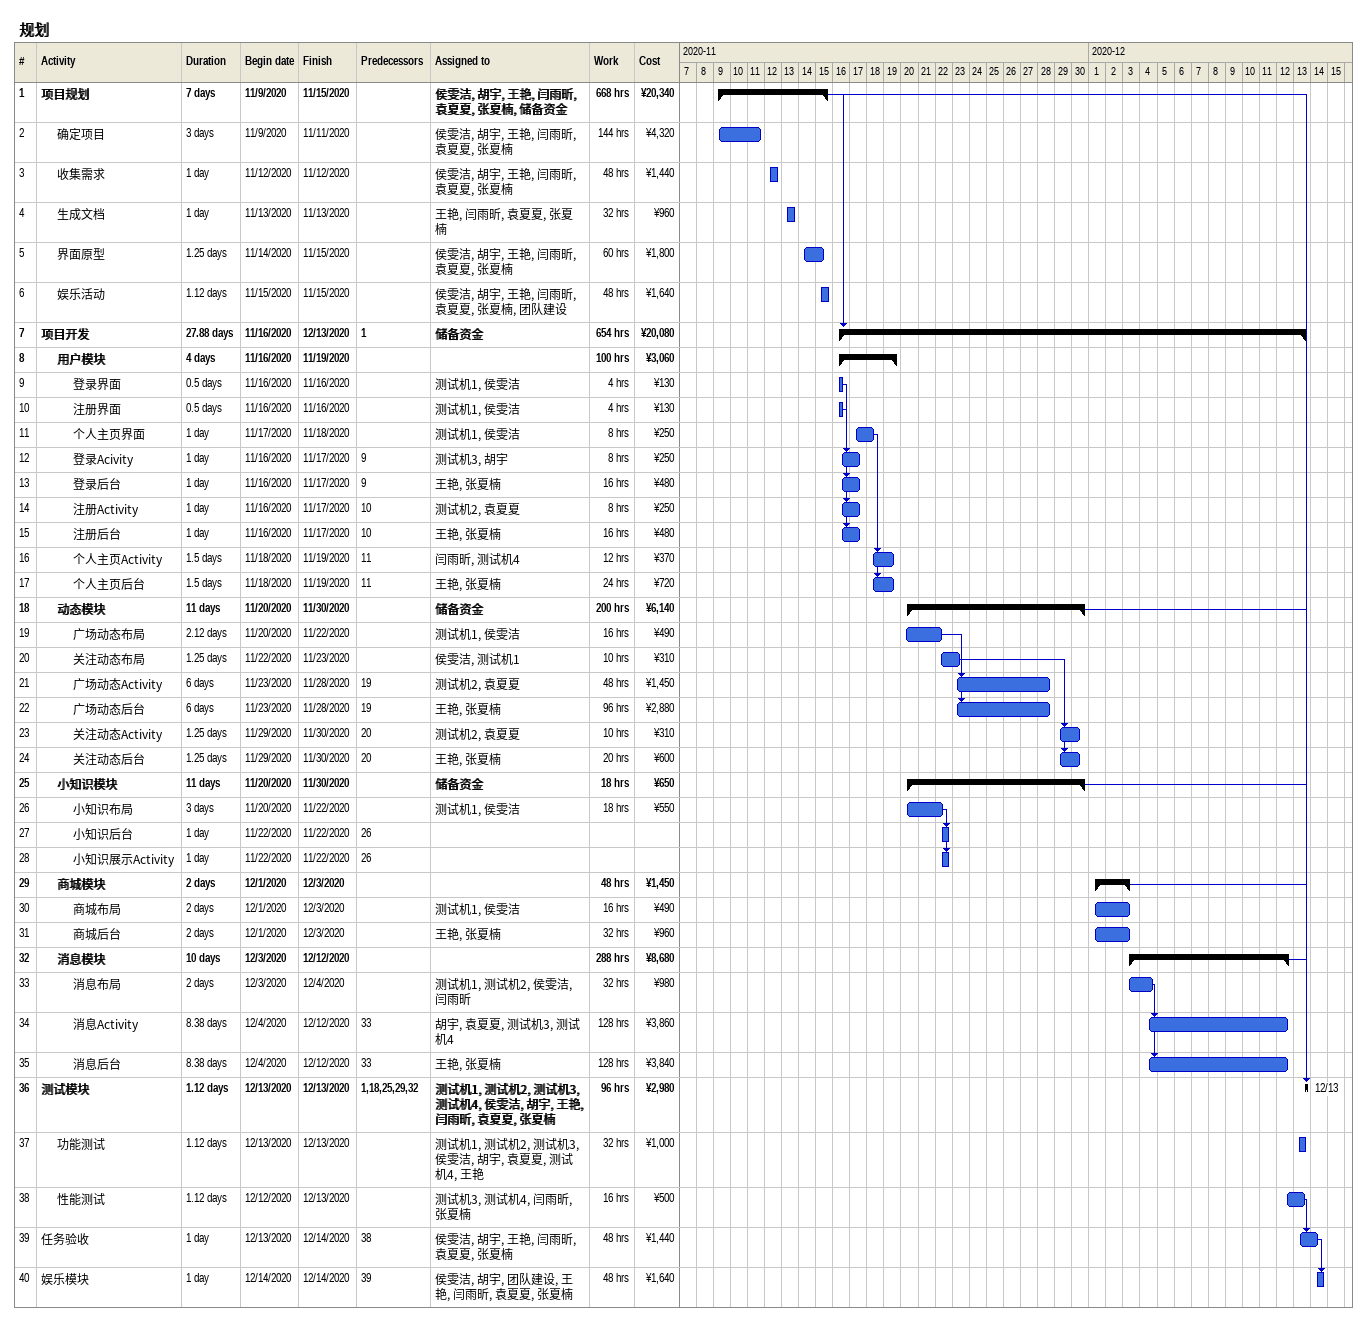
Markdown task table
规划

| ID | Level | Task | Duration | Start | Finish | Predecessors | Resources | Work (h) | Cost (¥) |
|---|---|---|---|---|---|---|---|---|---|
| 1 | 1 | **项目规划** | 7d | 2020-11-09 | 2020-11-15 |  | 侯雯洁, 胡宇, 王艳, 闫雨昕, 袁夏夏, 张夏楠, 储备资金 | 668 | 20340 |
| 2 | 2 | 确定项目 | 3d | 2020-11-09 | 2020-11-11 |  | 侯雯洁, 胡宇, 王艳, 闫雨昕, 袁夏夏, 张夏楠 | 144 | 4320 |
| 3 | 2 | 收集需求 | 1d | 2020-11-12 | 2020-11-12 |  | 侯雯洁, 胡宇, 王艳, 闫雨昕, 袁夏夏, 张夏楠 | 48 | 1440 |
| 4 | 2 | 生成文档 | 1d | 2020-11-13 | 2020-11-13 |  | 王艳, 闫雨昕, 袁夏夏, 张夏楠 | 32 | 960 |
| 5 | 2 | 界面原型 | 1.25d | 2020-11-14 | 2020-11-15 |  | 侯雯洁, 胡宇, 王艳, 闫雨昕, 袁夏夏, 张夏楠 | 60 | 1800 |
| 6 | 2 | 娱乐活动 | 1.12d | 2020-11-15 | 2020-11-15 |  | 侯雯洁, 胡宇, 王艳, 闫雨昕, 袁夏夏, 张夏楠, 团队建设 | 48 | 1640 |
| 7 | 1 | **项目开发** | 27.88d | 2020-11-16 | 2020-12-13 | 1 | 储备资金 | 654 | 20080 |
| 8 | 2 | **用户模块** | 4d | 2020-11-16 | 2020-11-19 |  |  | 100 | 3060 |
| 9 | 3 | 登录界面 | 0.5d | 2020-11-16 | 2020-11-16 |  | 测试机1, 侯雯洁 | 4 | 130 |
| 10 | 3 | 注册界面 | 0.5d | 2020-11-16 | 2020-11-16 |  | 测试机1, 侯雯洁 | 4 | 130 |
| 11 | 3 | 个人主页界面 | 1d | 2020-11-17 | 2020-11-18 |  | 测试机1, 侯雯洁 | 8 | 250 |
| 12 | 3 | 登录Acivity | 1d | 2020-11-16 | 2020-11-17 | 9 | 测试机3, 胡宇 | 8 | 250 |
| 13 | 3 | 登录后台 | 1d | 2020-11-16 | 2020-11-17 | 9 | 王艳, 张夏楠 | 16 | 480 |
| 14 | 3 | 注册Activity | 1d | 2020-11-16 | 2020-11-17 | 10 | 测试机2, 袁夏夏 | 8 | 250 |
| 15 | 3 | 注册后台 | 1d | 2020-11-16 | 2020-11-17 | 10 | 王艳, 张夏楠 | 16 | 480 |
| 16 | 3 | 个人主页Activity | 1.5d | 2020-11-18 | 2020-11-19 | 11 | 闫雨昕, 测试机4 | 12 | 370 |
| 17 | 3 | 个人主页后台 | 1.5d | 2020-11-18 | 2020-11-19 | 11 | 王艳, 张夏楠 | 24 | 720 |
| 18 | 2 | **动态模块** | 11d | 2020-11-20 | 2020-11-30 |  | 储备资金 | 200 | 6140 |
| 19 | 3 | 广场动态布局 | 2.12d | 2020-11-20 | 2020-11-22 |  | 测试机1, 侯雯洁 | 16 | 490 |
| 20 | 3 | 关注动态布局 | 1.25d | 2020-11-22 | 2020-11-23 |  | 侯雯洁, 测试机1 | 10 | 310 |
| 21 | 3 | 广场动态Activity | 6d | 2020-11-23 | 2020-11-28 | 19 | 测试机2, 袁夏夏 | 48 | 1450 |
| 22 | 3 | 广场动态后台 | 6d | 2020-11-23 | 2020-11-28 | 19 | 王艳, 张夏楠 | 96 | 2880 |
| 23 | 3 | 关注动态Activity | 1.25d | 2020-11-29 | 2020-11-30 | 20 | 测试机2, 袁夏夏 | 10 | 310 |
| 24 | 3 | 关注动态后台 | 1.25d | 2020-11-29 | 2020-11-30 | 20 | 王艳, 张夏楠 | 20 | 600 |
| 25 | 2 | **小知识模块** | 11d | 2020-11-20 | 2020-11-30 |  | 储备资金 | 18 | 650 |
| 26 | 3 | 小知识布局 | 3d | 2020-11-20 | 2020-11-22 |  | 测试机1, 侯雯洁 | 18 | 550 |
| 27 | 3 | 小知识后台 | 1d | 2020-11-22 | 2020-11-22 | 26 |  |  |  |
| 28 | 3 | 小知识展示Activity | 1d | 2020-11-22 | 2020-11-22 | 26 |  |  |  |
| 29 | 2 | **商城模块** | 2d | 2020-12-01 | 2020-12-03 |  |  | 48 | 1450 |
| 30 | 3 | 商城布局 | 2d | 2020-12-01 | 2020-12-03 |  | 测试机1, 侯雯洁 | 16 | 490 |
| 31 | 3 | 商城后台 | 2d | 2020-12-01 | 2020-12-03 |  | 王艳, 张夏楠 | 32 | 960 |
| 32 | 2 | **消息模块** | 10d | 2020-12-03 | 2020-12-12 |  |  | 288 | 8680 |
| 33 | 3 | 消息布局 | 2d | 2020-12-03 | 2020-12-04 |  | 测试机1, 测试机2, 侯雯洁, 闫雨昕 | 32 | 980 |
| 34 | 3 | 消息Activity | 8.38d | 2020-12-04 | 2020-12-12 | 33 | 胡宇, 袁夏夏, 测试机3, 测试机4 | 128 | 3860 |
| 35 | 3 | 消息后台 | 8.38d | 2020-12-04 | 2020-12-12 | 33 | 王艳, 张夏楠 | 128 | 3840 |
| 36 | 1 | **测试模块** | 1.12d | 2020-12-13 | 2020-12-13 | 1, 18, 25, 29, 32 | 测试机1, 测试机2, 测试机3, 测试机4, 侯雯洁, 胡宇, 王艳, 闫雨昕, 袁夏夏, 张夏楠 | 96 | 2980 |
| 37 | 2 | 功能测试 | 1.12d | 2020-12-13 | 2020-12-13 |  | 测试机1, 测试机2, 测试机3, 侯雯洁, 胡宇, 袁夏夏, 测试机4, 王艳 | 32 | 1000 |
| 38 | 2 | 性能测试 | 1.12d | 2020-12-12 | 2020-12-13 |  | 测试机3, 测试机4, 闫雨昕, 张夏楠 | 16 | 500 |
| 39 | 1 | 任务验收 | 1d | 2020-12-13 | 2020-12-14 | 38 | 侯雯洁, 胡宇, 王艳, 闫雨昕, 袁夏夏, 张夏楠 | 48 | 1440 |
| 40 | 1 | 娱乐模块 | 1d | 2020-12-14 | 2020-12-14 | 39 | 侯雯洁, 胡宇, 团队建设, 王艳, 闫雨昕, 袁夏夏, 张夏楠 | 48 | 1640 |
